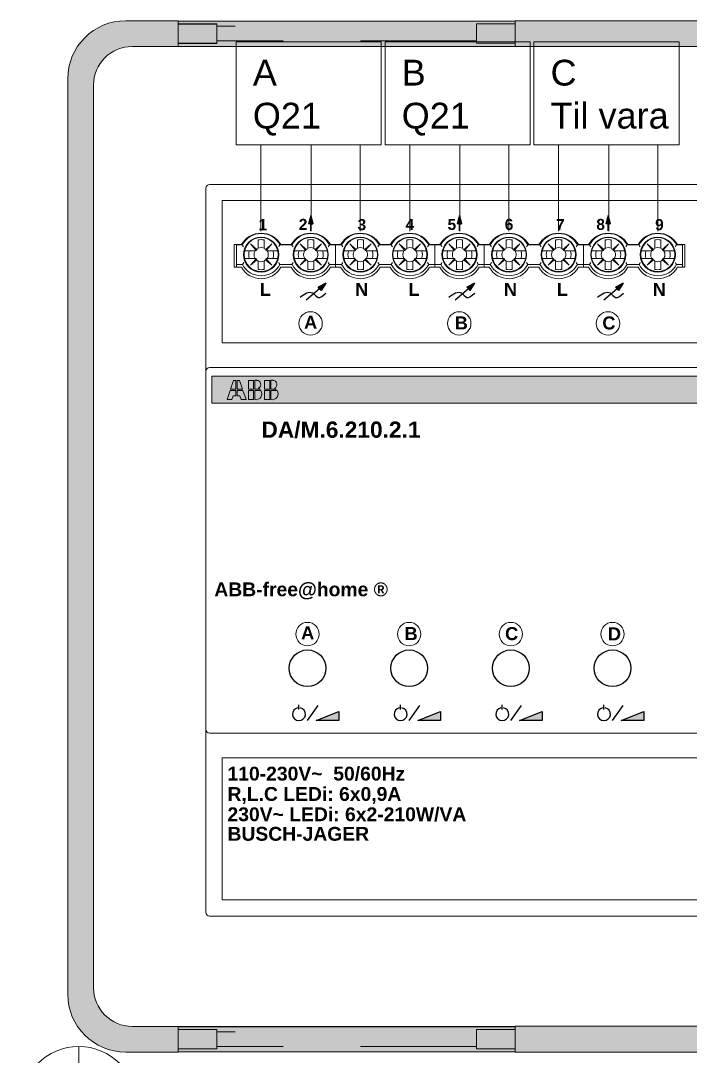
# Model space of a CAD drawing. Header units: millimetres. Extents: x -242231 to 419123, y -2399 to 525285.
# Drawn here: x -38825 to -37778, y 47461 to 49080 of the extents above; entities that cross this region are included whole.
import ezdxf

# ---------------------------------------------------------------- set-up
doc = ezdxf.new("R2010")
doc.units = ezdxf.units.MM
doc.layers.add('R-635 Töfluteikning', color=7, linetype='Continuous', lineweight=15)
doc.layers.add('R-lagnir', color=7, linetype='Continuous', lineweight=25)
doc.styles.get("Standard").update_dxf_attribs({"font": 'arial.ttf'})

# ---------------------------------------------------------------- blocks, each defined once
blk = doc.blocks.new('ABB f@h DA_M.6.210.2.1 Töfludimmer')
h = blk.add_hatch(color=256)
h.dxf.hatch_style = 1
h.paths.add_polyline_path([(12.89, 58.16), (12.61, 57.15), (12.89, 57.15), (13.16, 57.15)])
h = blk.add_hatch(color=256)
h.dxf.hatch_style = 1
h.paths.add_polyline_path([(31.17, 58.16), (30.9, 57.15), (31.17, 57.15), (31.45, 57.15)])
h = blk.add_hatch(color=256)
h.dxf.hatch_style = 1
h.paths.add_polyline_path([(49.46, 58.16), (49.19, 57.15), (49.46, 57.15), (49.73, 57.15)])
h = blk.add_hatch(color=256)
h.dxf.hatch_style = 1
h.paths.add_polyline_path([(14.75, 49.85), (13.81, 49.38), (13.99, 49.17), (14.16, 48.96)])
h = blk.add_hatch(color=256)
h.dxf.hatch_style = 1
h.paths.add_polyline_path([(33.03, 49.85), (32.09, 49.38), (32.28, 49.17), (32.45, 48.96)])
h = blk.add_hatch(color=256)
h.dxf.hatch_style = 1
h.paths.add_polyline_path([(51.32, 49.85), (50.38, 49.38), (50.56, 49.17), (50.74, 48.96)])
h = blk.add_hatch(color=1)
h.dxf.hatch_style = 1
h.paths.add_polyline_path([(143.25, 35.1), (143.25, 38.4), (0.75, 38.4), (0.75, 35.1)])
h = blk.add_hatch(color=256)
h.dxf.hatch_style = 1
h.paths.add_polyline_path([(3.02, 36.8), (3.69, 36.8), (3.69, 37.9), (3.4, 37.9)])
h.paths.add_polyline_path([(3.85, 36.8), (4.52, 36.8), (4.14, 37.9), (3.85, 37.9)])
h.paths.add_polyline_path([(3.85, 36.64), (3.85, 36.01), (4.18, 36.01), (4.35, 35.55), (4.94, 35.55), (4.56, 36.64)])
h.paths.add_polyline_path([(3.69, 36.64), (2.98, 36.64), (2.61, 35.55), (3.19, 35.55), (3.36, 36.01), (3.69, 36.01)])
h = blk.add_hatch(color=256)
h.dxf.hatch_style = 1
h.paths.add_polyline_path([(5.87, 36.8), (5.87, 37.9), (5.23, 37.9), (5.23, 36.8)])
h.paths.add_polyline_path([(6.03, 36.8), (6.67, 36.8, 0.073983), (6.47, 36.94, 0.788319), (6.24, 37.91), (6.02, 37.91)])
h.paths.add_polyline_path([(6.03, 35.54, 0.670092), (6.77, 36.64), (6.03, 36.64)])
h.paths.add_polyline_path([(5.87, 36.64), (5.23, 36.64), (5.23, 35.54), (5.87, 35.54)])
h = blk.add_hatch(color=256)
h.dxf.hatch_style = 1
h.paths.add_polyline_path([(7.21, 36.8), (7.85, 36.8), (7.85, 37.9), (7.21, 37.9)])
h.paths.add_polyline_path([(8.01, 36.8), (8.66, 36.8, 0.073983), (8.46, 36.94, 0.788319), (8.23, 37.91), (8.01, 37.91)])
h.paths.add_polyline_path([(8.01, 35.54, 0.670092), (8.76, 36.64), (8.01, 36.64)])
h.paths.add_polyline_path([(7.86, 36.64), (7.22, 36.64), (7.22, 35.54), (7.86, 35.54)])
at = {"linetype": 'Continuous'}
h = blk.add_hatch(color=7, dxfattribs=at)
h.dxf.hatch_style = 1
h.paths.add_polyline_path([(16.35, -3.93), (16.35, -2.81), (13.55, -3.93)])
h = blk.add_hatch(color=7, dxfattribs=at)
h.dxf.hatch_style = 1
h.paths.add_polyline_path([(28.85, -3.93), (28.85, -2.81), (26.05, -3.93)])
h = blk.add_hatch(color=7, dxfattribs=at)
h.dxf.hatch_style = 1
h.paths.add_polyline_path([(41.35, -3.93), (41.35, -2.81), (38.55, -3.93)])
h = blk.add_hatch(color=7, dxfattribs=at)
h.dxf.hatch_style = 1
h.paths.add_polyline_path([(53.85, -3.93), (53.85, -2.81), (51.05, -3.93)])
at = {"color": 7, "linetype": 'Continuous', "lineweight": 0}
for p, q in [((0, -27.5), (0, 61.5)), ((0.5, 62), (143.5, 62)), ((2, 60), (142, 60)), ((2, 42.5), (2, 60)), ((6.43, 55.18), (6.43, 54.18)), ((7.17, 54.18), (7.17, 55.18)), ((12.53, 55.18), (12.53, 54.18)), ((13.27, 54.18), (13.27, 55.18)), ((18.63, 55.18), (18.63, 54.18)), ((19.37, 54.18), (19.37, 55.18)), ((24.72, 55.18), (24.72, 54.18)), ((25.46, 54.18), (25.46, 55.18)), ((30.82, 55.18), (30.82, 54.18)), ((31.56, 54.18), (31.56, 55.18)), ((36.91, 55.18), (36.91, 54.18)), ((37.65, 54.18), (37.65, 55.18)), ((43.01, 55.18), (43.01, 54.18)), ((43.75, 54.18), (43.75, 55.18)), ((49.11, 55.18), (49.11, 54.18)), ((49.85, 54.18), (49.85, 55.18)), ((55.2, 55.18), (55.2, 54.18)), ((55.94, 54.18), (55.94, 55.18)), ((3.5, 54.6), (3.5, 51.8)), ((4.38, 54.6), (3.5, 54.6)), ((3.76, 51.8), (3.76, 54.6)), ((3.76, 54.56), (4.5, 54.56)), ((6.09, 53.83), (4.77, 53.83)), ((6.15, 53.91), (5.49, 54.67)), ((5.49, 54.67), (6.21, 54.05)), ((6.23, 53.98), (6.15, 53.91)), ((7.45, 53.91), (7.38, 53.98)), ((7.4, 54.05), (8.11, 54.67)), ((8.11, 54.67), (7.45, 53.91)), ((8.84, 53.83), (7.52, 53.83)), ((10.59, 54.56), (9.11, 54.56)), ((10.48, 54.6), (9.23, 54.6)), ((12.18, 53.83), (10.87, 53.83)), ((12.25, 53.91), (11.59, 54.67)), ((11.59, 54.67), (12.3, 54.05)), ((12.33, 53.98), (12.25, 53.91)), ((13.55, 53.91), (13.47, 53.98)), ((13.5, 54.05), (14.21, 54.67)), ((14.21, 54.67), (13.55, 53.91)), ((14.93, 53.83), (13.62, 53.83)), ((15.21, 54.56), (16.69, 54.56)), ((16.57, 54.6), (15.32, 54.6)), ((15.95, 51.8), (15.95, 54.6)), ((18.28, 53.83), (16.96, 53.83)), ((18.35, 53.91), (17.69, 54.67)), ((17.69, 54.67), (18.4, 54.05)), ((18.42, 53.98), (18.35, 53.91)), ((19.65, 53.91), (19.57, 53.98)), ((19.59, 54.05), (20.31, 54.67)), ((20.31, 54.67), (19.65, 53.91)), ((21.03, 53.83), (19.71, 53.83)), ((22.79, 54.56), (21.3, 54.56)), ((22.67, 54.6), (21.42, 54.6)), ((24.38, 53.83), (23.06, 53.83)), ((24.44, 53.91), (23.78, 54.67)), ((23.78, 54.67), (24.5, 54.05)), ((24.52, 53.98), (24.44, 53.91)), ((25.74, 53.91), (25.67, 53.98)), ((25.69, 54.05), (26.4, 54.67)), ((26.4, 54.67), (25.74, 53.91)), ((27.13, 53.83), (25.81, 53.83)), ((28.88, 54.56), (27.4, 54.56)), ((28.76, 54.6), (27.52, 54.6)), ((28.14, 51.8), (28.14, 54.6)), ((30.47, 53.83), (29.15, 53.83)), ((30.54, 53.91), (29.88, 54.67)), ((29.88, 54.67), (30.59, 54.05)), ((30.62, 53.98), (30.54, 53.91)), ((31.84, 53.91), (31.76, 53.98)), ((31.79, 54.05), (32.5, 54.67)), ((32.5, 54.67), (31.84, 53.91)), ((33.22, 53.83), (31.9, 53.83)), ((33.49, 54.56), (34.98, 54.56)), ((34.86, 54.6), (33.61, 54.6)), ((34.24, 51.8), (34.24, 54.6)), ((36.57, 53.83), (35.25, 53.83)), ((36.63, 53.91), (35.97, 54.67)), ((35.97, 54.67), (36.69, 54.05)), ((36.71, 53.98), (36.63, 53.91)), ((37.93, 53.91), (37.86, 53.98)), ((37.88, 54.05), (38.59, 54.67)), ((38.59, 54.67), (37.93, 53.91)), ((39.32, 53.83), (38, 53.83)), ((41.07, 54.56), (39.59, 54.56)), ((40.96, 54.6), (39.71, 54.6)), ((42.66, 53.83), (41.35, 53.83)), ((42.73, 53.91), (42.07, 54.67)), ((42.07, 54.67), (42.78, 54.05)), ((42.81, 53.98), (42.73, 53.91)), ((44.03, 53.91), (43.95, 53.98)), ((43.98, 54.05), (44.69, 54.67)), ((44.69, 54.67), (44.03, 53.91)), ((45.41, 53.83), (44.1, 53.83)), ((45.69, 54.56), (47.17, 54.56)), ((47.05, 54.6), (45.8, 54.6)), ((46.43, 51.8), (46.43, 54.6)), ((48.76, 53.83), (47.44, 53.83)), ((48.83, 53.91), (48.17, 54.67)), ((48.17, 54.67), (48.88, 54.05)), ((48.9, 53.98), (48.83, 53.91)), ((50.13, 53.91), (50.05, 53.98)), ((50.07, 54.05), (50.79, 54.67)), ((50.79, 54.67), (50.13, 53.91)), ((51.51, 53.83), (50.19, 53.83)), ((53.27, 54.56), (51.78, 54.56)), ((53.15, 54.6), (51.9, 54.6)), ((54.86, 53.83), (53.54, 53.83)), ((54.92, 53.91), (54.26, 54.67)), ((54.26, 54.67), (54.98, 54.05)), ((55, 53.98), (54.92, 53.91)), ((56.22, 53.91), (56.15, 53.98)), ((56.17, 54.05), (56.88, 54.67)), ((56.88, 54.67), (56.22, 53.91)), ((57.61, 53.83), (56.29, 53.83)), ((58.62, 54.56), (57.88, 54.56)), ((58.88, 54.6), (58, 54.6)), ((58.62, 51.8), (58.62, 54.6)), ((58.88, 51.8), (58.88, 54.6)), ((4.77, 52.89), (6.09, 52.89)), ((5.49, 52.05), (6.15, 52.81)), ((6.21, 52.67), (5.49, 52.05)), ((6.15, 52.81), (6.23, 52.74)), ((6.43, 52.54), (6.43, 51.54)), ((7.17, 52.54), (7.17, 51.54)), ((7.37, 52.73), (7.45, 52.81)), ((8.11, 52.05), (7.39, 52.68)), ((7.45, 52.81), (8.11, 52.05)), ((7.52, 52.89), (8.84, 52.89)), ((10.87, 52.89), (12.18, 52.89)), ((11.59, 52.05), (12.25, 52.81)), ((12.3, 52.67), (11.59, 52.05)), ((12.25, 52.81), (12.33, 52.74)), ((12.53, 52.54), (12.53, 51.54)), ((13.27, 52.54), (13.27, 51.54)), ((13.47, 52.73), (13.55, 52.81)), ((14.21, 52.05), (13.49, 52.68)), ((13.55, 52.81), (14.21, 52.05)), ((13.61, 52.89), (14.93, 52.89)), ((16.96, 52.89), (18.28, 52.89)), ((17.69, 52.05), (18.35, 52.81)), ((18.4, 52.67), (17.69, 52.05)), ((18.35, 52.81), (18.42, 52.74)), ((18.63, 52.54), (18.63, 51.54)), ((19.37, 52.54), (19.37, 51.54)), ((19.56, 52.73), (19.65, 52.81)), ((20.31, 52.05), (19.58, 52.68)), ((19.65, 52.81), (20.31, 52.05)), ((19.71, 52.89), (21.03, 52.89)), ((23.06, 52.89), (24.38, 52.89)), ((23.78, 52.05), (24.44, 52.81)), ((24.5, 52.67), (23.78, 52.05)), ((24.44, 52.81), (24.52, 52.74)), ((24.72, 52.54), (24.72, 51.54)), ((25.46, 52.54), (25.46, 51.54)), ((25.66, 52.73), (25.74, 52.81)), ((26.4, 52.05), (25.68, 52.68)), ((25.74, 52.81), (26.4, 52.05)), ((25.8, 52.89), (27.13, 52.89)), ((29.15, 52.89), (30.47, 52.89)), ((29.88, 52.05), (30.54, 52.81)), ((30.59, 52.67), (29.88, 52.05)), ((30.54, 52.81), (30.62, 52.74)), ((30.82, 52.54), (30.82, 51.54)), ((31.56, 52.54), (31.56, 51.54)), ((31.76, 52.73), (31.84, 52.81)), ((32.5, 52.05), (31.77, 52.68)), ((31.84, 52.81), (32.5, 52.05)), ((31.9, 52.89), (33.22, 52.89)), ((35.25, 52.89), (36.57, 52.89)), ((35.97, 52.05), (36.63, 52.81)), ((36.69, 52.67), (35.97, 52.05)), ((36.63, 52.81), (36.71, 52.74)), ((36.91, 52.54), (36.91, 51.54)), ((37.65, 52.54), (37.65, 51.54)), ((37.85, 52.73), (37.93, 52.81)), ((38.59, 52.05), (37.87, 52.68)), ((37.93, 52.81), (38.59, 52.05)), ((38, 52.89), (39.32, 52.89)), ((41.35, 52.89), (42.66, 52.89)), ((42.07, 52.05), (42.73, 52.81)), ((42.78, 52.67), (42.07, 52.05)), ((42.73, 52.81), (42.81, 52.74)), ((43.01, 52.54), (43.01, 51.54)), ((43.75, 52.54), (43.75, 51.54)), ((43.95, 52.73), (44.03, 52.81)), ((44.69, 52.05), (43.97, 52.68)), ((44.03, 52.81), (44.69, 52.05)), ((44.09, 52.89), (45.41, 52.89)), ((47.44, 52.89), (48.76, 52.89)), ((48.17, 52.05), (48.83, 52.81)), ((48.88, 52.67), (48.17, 52.05)), ((48.83, 52.81), (48.9, 52.74)), ((49.11, 52.54), (49.11, 51.54)), ((49.85, 52.54), (49.85, 51.54)), ((50.04, 52.73), (50.13, 52.81)), ((50.79, 52.05), (50.06, 52.68)), ((50.13, 52.81), (50.79, 52.05)), ((50.19, 52.89), (51.51, 52.89)), ((53.54, 52.89), (54.86, 52.89)), ((54.26, 52.05), (54.92, 52.81)), ((54.98, 52.67), (54.26, 52.05)), ((54.92, 52.81), (55, 52.74)), ((55.2, 52.54), (55.2, 51.54)), ((55.94, 52.54), (55.94, 51.54)), ((56.14, 52.73), (56.22, 52.81)), ((56.88, 52.05), (56.16, 52.68)), ((56.22, 52.81), (56.88, 52.05)), ((56.28, 52.89), (57.61, 52.89)), ((3.5, 51.8), (4.38, 51.8)), ((4.5, 52.16), (3.76, 52.16)), ((10.59, 52.16), (9.11, 52.16)), ((9.23, 51.8), (10.48, 51.8)), ((16.69, 52.16), (15.21, 52.16)), ((15.32, 51.8), (16.57, 51.8)), ((22.79, 52.16), (21.3, 52.16)), ((21.42, 51.8), (22.67, 51.8)), ((28.88, 52.16), (27.4, 52.16)), ((27.52, 51.8), (28.76, 51.8)), ((34.98, 52.16), (33.49, 52.16)), ((33.61, 51.8), (34.86, 51.8)), ((41.07, 52.16), (39.59, 52.16)), ((39.71, 51.8), (40.96, 51.8)), ((47.17, 52.16), (45.69, 52.16)), ((45.8, 51.8), (47.05, 51.8)), ((53.27, 52.16), (51.78, 52.16)), ((51.9, 51.8), (53.15, 51.8)), ((58.62, 52.16), (57.88, 52.16)), ((58, 51.8), (58.88, 51.8)), ((2, 42.5), (142, 42.5)), ((0.5, 39.5), (143.5, 39.5)), ((143.25, 38.4), (0.75, 38.4)), ((0.75, 38.4), (0.75, 35.1)), ((0.75, 35.1), (143.25, 35.1)), ((121, -5.5), (0.5, -5.5)), ((123, -8.5), (2, -8.5)), ((2, -26), (2, -8.5)), ((123, -26), (2, -26)), ((143.5, -28), (0.5, -28))]:
    blk.add_line(p, q, dxfattribs=at)
at = {"color": 7, "linetype": 'Continuous'}
for p, q in [((12.89, 58.16), (12.61, 57.15)), ((12.89, 58.16), (13.16, 57.15)), ((31.17, 58.16), (30.9, 57.15)), ((31.17, 58.16), (31.45, 57.15)), ((49.46, 58.16), (49.19, 57.15)), ((49.46, 58.16), (49.73, 57.15)), ((12.89, 57.15), (12.61, 57.15)), ((12.89, 57.15), (13.16, 57.15)), ((31.17, 57.15), (30.9, 57.15)), ((31.17, 57.15), (31.45, 57.15)), ((49.46, 57.15), (49.19, 57.15)), ((49.46, 57.15), (49.73, 57.15)), ((14.75, 49.85), (13.81, 49.38)), ((14.75, 49.85), (14.16, 48.96)), ((33.03, 49.85), (32.09, 49.38)), ((33.03, 49.85), (32.45, 48.96)), ((51.32, 49.85), (50.38, 49.38)), ((51.32, 49.85), (50.74, 48.96)), ((13.99, 49.17), (12.35, 47.75)), ((13.99, 49.17), (13.81, 49.38)), ((13.99, 49.17), (14.16, 48.96)), ((32.28, 49.17), (30.64, 47.75)), ((32.28, 49.17), (32.09, 49.38)), ((32.28, 49.17), (32.45, 48.96)), ((50.56, 49.17), (48.93, 47.75)), ((50.56, 49.17), (50.38, 49.38)), ((50.56, 49.17), (50.74, 48.96))]:
    blk.add_line(p, q, dxfattribs=at)
for p, q in [((12.89, 56.3), (12.89, 57.15)), ((31.17, 56.3), (31.17, 57.15)), ((49.46, 56.3), (49.46, 57.15)), ((11.45, -2.58), (11.45, -2.02)), ((12.5, -3.93), (13.83, -2.07)), ((23.95, -2.58), (23.95, -2.02)), ((25, -3.93), (26.33, -2.07)), ((36.45, -2.58), (36.45, -2.02)), ((37.5, -3.93), (38.83, -2.07)), ((48.95, -2.58), (48.95, -2.02)), ((50, -3.93), (51.33, -2.07))]:
    blk.add_line(p, q)
at = {"lineweight": 0}
for points in [[(3.69, 37.9), (3.69, 36.8), (3.02, 36.8), (3.4, 37.9), (3.69, 37.9)], [(3.85, 37.9), (4.14, 37.9), (4.52, 36.8), (3.85, 36.8), (3.85, 37.9)], [(6.25, 37.91), (6.02, 37.91), (6.03, 36.8), (6.67, 36.8)], [(8.23, 37.91), (8.01, 37.91), (8.01, 36.8), (8.66, 36.8)], [(2.98, 36.64), (3.69, 36.64), (3.69, 36.01), (3.36, 36.01), (3.19, 35.55), (2.61, 35.55), (2.98, 36.64)], [(3.85, 36.64), (4.56, 36.64), (4.94, 35.55), (4.35, 35.55), (4.18, 36.01), (3.85, 36.01), (3.85, 36.64)], [(6.78, 36.64), (6.03, 36.64), (6.03, 35.54)], [(8.76, 36.64), (8.01, 36.64), (8.01, 35.54)]]:
    blk.add_lwpolyline(points, dxfattribs=at)
for points in [[(5.23, 37.9), (5.87, 37.9), (5.87, 36.8), (5.23, 36.8)], [(7.21, 37.9), (7.85, 37.9), (7.85, 36.8), (7.21, 36.8)], [(5.23, 36.64), (5.87, 36.64), (5.87, 35.54), (5.23, 35.54)], [(7.22, 36.64), (7.86, 36.64), (7.86, 35.54), (7.22, 35.54)]]:
    blk.add_lwpolyline(points, close=True, dxfattribs=at)
at = {"color": 7, "linetype": 'Continuous'}
for points in [[(16.35, -2.81), (16.35, -3.93), (13.55, -3.93), (16.35, -2.81)], [(28.85, -2.81), (28.85, -3.93), (26.05, -3.93), (28.85, -2.81)], [(41.35, -2.81), (41.35, -3.93), (38.55, -3.93), (41.35, -2.81)], [(53.85, -2.81), (53.85, -3.93), (51.05, -3.93), (53.85, -2.81)]]:
    blk.add_lwpolyline(points, dxfattribs=at)
at = {"lineweight": 0}
for centre, radius in [((6.8, 53.36), 2.16), ((6.8, 53.36), 2.09), ((12.9, 53.36), 2.16), ((12.9, 53.36), 2.09), ((19, 53.36), 2.16), ((19, 53.36), 2.09), ((25.09, 53.36), 2.16), ((25.09, 53.36), 2.09), ((31.19, 53.36), 2.16), ((31.19, 53.36), 2.09), ((37.28, 53.36), 2.16), ((37.28, 53.36), 2.09), ((43.38, 53.36), 2.16), ((43.38, 53.36), 2.09), ((49.48, 53.36), 2.16), ((49.48, 53.36), 2.09), ((55.57, 53.36), 2.16), ((55.57, 53.36), 2.09), ((12.88, 44.9), 1.44), ((31.16, 44.9), 1.44), ((49.45, 44.9), 1.44), ((12.5, 6.7), 1.44), ((25, 6.7), 1.44), ((37.5, 6.7), 1.44), ((50, 6.7), 1.44)]:
    blk.add_circle(centre, radius, dxfattribs=at)
for centre in [(12.5, 2.5), (25, 2.5), (37.5, 2.5), (50, 2.5)]:
    blk.add_circle(centre, 2.25)
at = {"color": 7, "linetype": 'Continuous', "lineweight": 0}
for centre, radius, start, end in [((0.5, 61.5), 0.5, 90, 180), ((0.5, 61.5), 0.5, 173.3255, 180), ((6.8, 53.2), 2.8, 30, 150), ((6.8, 53.36), 2.6, 27.4864, 152.5136), ((6.8, 53.36), 1.85, 78.463, 101.537), ((12.9, 53.2), 2.8, 30, 150), ((12.9, 53.36), 2.6, 27.4864, 152.5136), ((12.9, 53.36), 1.85, 78.463, 101.537), ((19, 53.2), 2.8, 30, 150), ((19, 53.36), 2.6, 27.4864, 152.5136), ((19, 53.36), 1.85, 78.463, 101.537), ((25.09, 53.2), 2.8, 30, 150), ((25.09, 53.36), 2.6, 27.4864, 152.5136), ((25.09, 53.36), 1.85, 78.463, 101.537), ((31.19, 53.2), 2.8, 30, 150), ((31.19, 53.36), 2.6, 27.4864, 152.5136), ((31.19, 53.36), 1.85, 78.463, 101.537), ((37.28, 53.2), 2.8, 30, 150), ((37.28, 53.36), 2.6, 27.4864, 152.5136), ((37.28, 53.36), 1.85, 78.463, 101.537), ((43.38, 53.2), 2.8, 30, 150), ((43.38, 53.36), 2.6, 27.4864, 152.5136), ((43.38, 53.36), 1.85, 78.463, 101.537), ((49.48, 53.2), 2.8, 30, 150), ((49.48, 53.36), 2.6, 27.4864, 152.5136), ((49.48, 53.36), 1.85, 78.463, 101.537), ((55.57, 53.2), 2.8, 30, 150), ((55.57, 53.36), 2.6, 27.4864, 152.5136), ((55.57, 53.36), 1.85, 78.463, 101.537), ((12.62, 59.49), 9.51, 211.2527, 212.9606), ((6.8, 53.36), 1.53, 162.1391, 197.8609), ((6.8, 53.36), 0.878, 147.8061, 212.1939), ((6.09, 53.97), 0.144, 270, 45.573), ((6.29, 54.18), 0.144, 225.573, 0), ((6.8, 53.36), 0.878, 65.0308, 114.9692), ((7.32, 54.18), 0.144, 180, 314.5613), ((7.52, 53.97), 0.144, 134.5613, 270), ((6.8, 53.36), 0.878, 0, 32.1939), ((6.8, 53.36), 1.53, 342.1391, 17.8609), ((0.98, 59.49), 9.51, 327.04, 328.7467), ((18.72, 59.49), 9.51, 211.2527, 212.9606), ((12.9, 53.36), 1.53, 162.1391, 197.8609), ((12.9, 53.36), 0.878, 147.8061, 212.1939), ((12.18, 53.97), 0.144, 270, 45.573), ((12.39, 54.18), 0.144, 225.573, 0), ((12.9, 53.36), 0.878, 65.0308, 114.9692), ((13.41, 54.18), 0.144, 180, 314.5613), ((13.62, 53.97), 0.144, 134.5613, 270), ((12.9, 53.36), 0.878, 0, 32.1939), ((12.9, 53.36), 1.53, 342.1391, 17.8609), ((7.08, 59.49), 9.51, 327.04, 328.7467), ((24.82, 59.49), 9.51, 211.2527, 212.9606), ((19, 53.36), 1.53, 162.1391, 197.8609), ((19, 53.36), 0.878, 147.8061, 212.1939), ((18.28, 53.97), 0.144, 270, 45.573), ((18.48, 54.18), 0.144, 225.573, 0), ((19, 53.36), 0.878, 65.0308, 114.9692), ((19.51, 54.18), 0.144, 180, 314.5613), ((19.71, 53.97), 0.144, 134.5613, 270), ((19, 53.36), 0.878, 0, 32.1939), ((19, 53.36), 1.53, 342.1391, 17.8609), ((13.17, 59.49), 9.51, 327.04, 328.7467), ((30.91, 59.49), 9.51, 211.2527, 212.9606), ((25.09, 53.36), 1.53, 162.1391, 197.8609), ((25.09, 53.36), 0.878, 147.8061, 212.1939), ((24.38, 53.97), 0.144, 270, 45.573), ((24.58, 54.18), 0.144, 225.573, 0), ((25.09, 53.36), 0.878, 65.0308, 114.9692), ((25.61, 54.18), 0.144, 180, 314.5613), ((25.81, 53.97), 0.144, 134.5613, 270), ((25.09, 53.36), 0.878, 0, 32.1939), ((25.09, 53.36), 1.53, 342.1391, 17.8609), ((19.27, 59.49), 9.51, 327.04, 328.7467), ((37.01, 59.49), 9.51, 211.2527, 212.9606), ((31.19, 53.36), 1.53, 162.1391, 197.8609), ((31.19, 53.36), 0.878, 147.8061, 212.1939), ((30.47, 53.97), 0.144, 270, 45.573), ((30.67, 54.18), 0.144, 225.573, 0), ((31.19, 53.36), 0.878, 65.0308, 114.9692), ((31.7, 54.18), 0.144, 180, 314.5613), ((31.9, 53.97), 0.144, 134.5613, 270), ((31.19, 53.36), 0.878, 0, 32.1939), ((31.19, 53.36), 1.53, 342.1391, 17.8609), ((25.36, 59.49), 9.51, 327.04, 328.7467), ((43.1, 59.49), 9.51, 211.2527, 212.9606), ((37.28, 53.36), 1.53, 162.1391, 197.8609), ((37.28, 53.36), 0.878, 147.8061, 212.1939), ((36.57, 53.97), 0.144, 270, 45.573), ((36.77, 54.18), 0.144, 225.573, 0), ((37.28, 53.36), 0.878, 65.0308, 114.9692), ((37.8, 54.18), 0.144, 180, 314.5613), ((38, 53.97), 0.144, 134.5613, 270), ((37.28, 53.36), 0.878, 0, 32.1939), ((37.28, 53.36), 1.53, 342.1391, 17.8609), ((31.46, 59.49), 9.51, 327.04, 328.7467), ((49.2, 59.49), 9.51, 211.2527, 212.9606), ((43.38, 53.36), 1.53, 162.1391, 197.8609), ((43.38, 53.36), 0.878, 147.8061, 212.1939), ((42.66, 53.97), 0.144, 270, 45.573), ((42.87, 54.18), 0.144, 225.573, 0), ((43.38, 53.36), 0.878, 65.0308, 114.9692), ((43.89, 54.18), 0.144, 180, 314.5613), ((44.1, 53.97), 0.144, 134.5613, 270), ((43.38, 53.36), 0.878, 0, 32.1939), ((43.38, 53.36), 1.53, 342.1391, 17.8609), ((37.56, 59.49), 9.51, 327.04, 328.7467), ((55.3, 59.49), 9.51, 211.2527, 212.9606), ((49.48, 53.36), 1.53, 162.1391, 197.8609), ((49.48, 53.36), 0.878, 147.8061, 212.1939), ((48.76, 53.97), 0.144, 270, 45.573), ((48.96, 54.18), 0.144, 225.573, 0), ((49.48, 53.36), 0.878, 65.0308, 114.9692), ((49.99, 54.18), 0.144, 180, 314.5613), ((50.19, 53.97), 0.144, 134.5613, 270), ((49.48, 53.36), 0.878, 0, 32.1939), ((49.48, 53.36), 1.53, 342.1391, 17.8609), ((43.65, 59.49), 9.51, 327.04, 328.7467), ((61.39, 59.49), 9.51, 211.2527, 212.9606), ((55.57, 53.36), 1.53, 162.1391, 197.8609), ((55.57, 53.36), 0.878, 147.8061, 212.1939), ((54.86, 53.97), 0.144, 270, 45.573), ((55.06, 54.18), 0.144, 225.573, 0), ((55.57, 53.36), 0.878, 65.0308, 114.9692), ((56.09, 54.18), 0.144, 180, 314.5613), ((56.29, 53.97), 0.144, 134.5613, 270), ((55.57, 53.36), 0.878, 0, 32.1939), ((55.57, 53.36), 1.53, 342.1391, 17.8609), ((49.75, 59.49), 9.51, 327.04, 328.7467), ((12.63, 47.23), 9.51, 147.04, 148.7467), ((6.09, 52.75), 0.144, 314.427, 90), ((6.29, 52.54), 0.144, 0, 134.427), ((6.8, 53.36), 0.878, 245.0308, 294.9692), ((7.32, 52.54), 0.144, 46.9179, 180), ((7.52, 52.75), 0.144, 90, 226.9179), ((6.8, 53.36), 0.878, 327.8061, 0), ((1.19, 47.36), 9.26, 31.2303, 32.983), ((18.72, 47.23), 9.51, 147.04, 148.7467), ((12.18, 52.75), 0.144, 314.427, 90), ((12.39, 52.54), 0.144, 0, 134.427), ((12.9, 53.36), 0.878, 245.0308, 294.9692), ((13.41, 52.54), 0.144, 46.9179, 180), ((13.61, 52.75), 0.144, 90, 226.9179), ((12.9, 53.36), 0.878, 327.8061, 0), ((7.08, 47.23), 9.51, 31.2527, 32.9606), ((24.82, 47.23), 9.51, 147.04, 148.7467), ((18.28, 52.75), 0.144, 314.427, 90), ((18.48, 52.54), 0.144, 0, 134.427), ((19, 53.36), 0.878, 245.0308, 294.9692), ((19.51, 52.54), 0.144, 46.9179, 180), ((19.71, 52.75), 0.144, 90, 226.9179), ((19, 53.36), 0.878, 327.8061, 0), ((13.38, 47.36), 9.26, 31.2303, 32.983), ((30.92, 47.23), 9.51, 147.04, 148.7467), ((24.38, 52.75), 0.144, 314.427, 90), ((24.58, 52.54), 0.144, 0, 134.427), ((25.09, 53.36), 0.878, 245.0308, 294.9692), ((25.61, 52.54), 0.144, 46.9179, 180), ((25.8, 52.75), 0.144, 90, 226.9179), ((25.09, 53.36), 0.878, 327.8061, 0), ((19.27, 47.23), 9.51, 31.2527, 32.9606), ((37.01, 47.23), 9.51, 147.04, 148.7467), ((30.47, 52.75), 0.144, 314.427, 90), ((30.67, 52.54), 0.144, 0, 134.427), ((31.19, 53.36), 0.878, 245.0308, 294.9692), ((31.7, 52.54), 0.144, 46.9179, 180), ((31.9, 52.75), 0.144, 90, 226.9179), ((31.19, 53.36), 0.878, 327.8061, 0), ((25.37, 47.23), 9.51, 31.2527, 32.9606), ((43.11, 47.23), 9.51, 147.04, 148.7467), ((36.57, 52.75), 0.144, 314.427, 90), ((36.77, 52.54), 0.144, 0, 134.427), ((37.28, 53.36), 0.878, 245.0308, 294.9692), ((37.8, 52.54), 0.144, 46.9179, 180), ((38, 52.75), 0.144, 90, 226.9179), ((37.28, 53.36), 0.878, 327.8061, 0), ((31.67, 47.36), 9.26, 31.2303, 32.983), ((49.2, 47.23), 9.51, 147.04, 148.7467), ((42.66, 52.75), 0.144, 314.427, 90), ((42.87, 52.54), 0.144, 0, 134.427), ((43.38, 53.36), 0.878, 245.0308, 294.9692), ((43.89, 52.54), 0.144, 46.9179, 180), ((44.09, 52.75), 0.144, 90, 226.9179), ((43.38, 53.36), 0.878, 327.8061, 0), ((37.56, 47.23), 9.51, 31.2527, 32.9606), ((55.3, 47.23), 9.51, 147.04, 148.7467), ((48.76, 52.75), 0.144, 314.427, 90), ((48.96, 52.54), 0.144, 0, 134.427), ((49.48, 53.36), 0.878, 245.0308, 294.9692), ((49.99, 52.54), 0.144, 46.9179, 180), ((50.19, 52.75), 0.144, 90, 226.9179), ((49.48, 53.36), 0.878, 327.8061, 0), ((43.86, 47.36), 9.26, 31.2303, 32.983), ((61.4, 47.23), 9.51, 147.04, 148.7467), ((54.86, 52.75), 0.144, 314.427, 90), ((55.06, 52.54), 0.144, 0, 134.427), ((55.57, 53.36), 0.878, 245.0308, 294.9692), ((56.09, 52.54), 0.144, 46.9179, 180), ((56.28, 52.75), 0.144, 90, 226.9179), ((55.57, 53.36), 0.878, 327.8061, 0), ((49.75, 47.23), 9.51, 31.2527, 32.9606), ((6.8, 53.2), 2.8, 210, 330), ((6.8, 53.36), 2.6, 207.4864, 332.5136), ((6.8, 53.36), 1.85, 258.463, 281.537), ((12.9, 53.2), 2.8, 210, 330), ((12.9, 53.36), 2.6, 207.4864, 332.5136), ((12.9, 53.36), 1.85, 258.463, 281.537), ((19, 53.2), 2.8, 210, 330), ((19, 53.36), 2.6, 207.4864, 332.5136), ((19, 53.36), 1.85, 258.463, 281.537), ((25.09, 53.2), 2.8, 210, 330), ((25.09, 53.36), 2.6, 207.4864, 332.5136), ((25.09, 53.36), 1.85, 258.463, 281.537), ((31.19, 53.2), 2.8, 210, 330), ((31.19, 53.36), 2.6, 207.4864, 332.5136), ((31.19, 53.36), 1.85, 258.463, 281.537), ((37.28, 53.2), 2.8, 210, 330), ((37.28, 53.36), 2.6, 207.4864, 332.5136), ((37.28, 53.36), 1.85, 258.463, 281.537), ((43.38, 53.2), 2.8, 210, 330), ((43.38, 53.36), 2.6, 207.4864, 332.5136), ((43.38, 53.36), 1.85, 258.463, 281.537), ((49.48, 53.2), 2.8, 210, 330), ((49.48, 53.36), 2.6, 207.4864, 332.5136), ((49.48, 53.36), 1.85, 258.463, 281.537), ((55.57, 53.2), 2.8, 210, 330), ((55.57, 53.36), 2.6, 207.4864, 332.5136), ((55.57, 53.36), 1.85, 258.463, 281.537), ((0.5, 39), 0.5, 90, 180), ((0.5, -5), 0.5, 180, 270), ((0.5, -27.5), 0.5, 180, 186.6745), ((0.5, -27.5), 0.5, 180, 270), ((0.5, -27.5), 0.5, 263.3255, 270)]:
    blk.add_arc(centre, radius, start, end, dxfattribs=at)
at = {"lineweight": 0}
for centre, radius, start, end in [((6.24, 37.39), 0.514, 296.7689, 89.6266), ((6.12, 36.2), 0.815, 47.0971, 64.0698), ((8.23, 37.39), 0.514, 296.7689, 89.6266), ((8.1, 36.2), 0.815, 47.0971, 64.0698), ((6.17, 36.24), 0.722, 258.0548, 33.7809), ((8.16, 36.24), 0.722, 258.0548, 33.7809)]:
    blk.add_arc(centre, radius, start, end, dxfattribs=at)
for centre in [(11.45, -3.14), (23.95, -3.14), (36.45, -3.14), (48.95, -3.14)]:
    blk.add_arc(centre, 0.796, 101.7755, 78.2245)
at = {"color": 7, "linetype": 'Continuous'}
for points in [[(11.58, 48.15), (13.14, 48.65), (13.8, 48.1), (14.77, 48.64)], [(29.87, 48.15), (31.43, 48.65), (32.08, 48.1), (33.06, 48.64)], [(48.16, 48.15), (49.71, 48.65), (50.37, 48.1), (51.35, 48.64)]]:
    blk.add_spline(points, degree=3, dxfattribs=at)
at = {"width": 3.7116, "attachment_point": 1}
for s, insert, char_height in [('{\\fArial|b1|i0|c0|p34;1}', (6.47, 57.73), 1.36), ('{\\fArial|b1|i0|c0|p34;2}', (11.43, 57.76), 1.36), ('{\\fArial|b1|i0|c0|p34;3}', (18.66, 57.73), 1.36), ('{\\fArial|b1|i0|c0|p34;4}', (24.56, 57.76), 1.36), ('{\\fArial|b1|i0|c0|p34;5}', (29.72, 57.76), 1.36), ('{\\fArial|b1|i0|c0|p34;6}', (36.75, 57.76), 1.36), ('{\\fArial|b1|i0|c0|p34;7}', (43.05, 57.73), 1.36), ('{\\fArial|b1|i0|c0|p34;8}', (48.01, 57.76), 1.36), ('{\\fArial|b1|i0|c0|p34;9}', (55.24, 57.73), 1.36), ('{\\fArial|b1|i0|c0|p34;L}', (6.65, 49.89), 1.6), ('{\\fArial|b1|i0|c0|p34;N}', (18.36, 49.89), 1.6), ('{\\fArial|b1|i0|c0|p34;L}', (24.93, 49.89), 1.6), ('{\\fArial|b1|i0|c0|p34;N}', (36.65, 49.89), 1.6), ('{\\fArial|b1|i0|c0|p34;L}', (43.15, 49.89), 1.6), ('{\\fArial|b1|i0|c0|p34;N}', (54.94, 49.89), 1.6), ('{\\fArial|b1|i0|c0|p34;A}', (12.08, 45.84), 1.6), ('{\\fArial|b1|i0|c0|p34;B}', (30.6, 45.76), 1.6), ('{\\fArial|b1|i0|c0|p34;C}', (48.75, 45.76), 1.6), ('{\\fArial|b1|i0|c0|p34;A}', (11.71, 7.65), 1.6), ('{\\fArial|b1|i0|c0|p34;B}', (24.43, 7.56), 1.6), ('{\\fArial|b1|i0|c0|p34;C}', (36.79, 7.56), 1.6), ('{\\fArial|b1|i0|c0|p34;D}', (49.43, 7.53), 1.6)]:
    blk.add_mtext(s, dxfattribs=dict(at, insert=insert, char_height=char_height))
at = {"attachment_point": 1}
for s, width, heights, insert, char_height in [('{\\fArial|b1|i0|c0|p34;DA/M.6.210.2.1}', 48.884, [11.49], (6.83, 32.84), 2), ('{\\fArial|b1|i0|c0|p34;ABB-free@home ®}', 48.884, [11.49], (1.04, 13.05), 1.7), ('{\\fArial|b1|i0|c0|p34;110-230V~  50/60Hz}', 23.5856, [3.42], (2.66, -9.61), 1.7), ('{\\fArial|b1|i0|c0|p34;R,L.C LEDi: 6x0,9A}', 23.5856, [3.42], (2.66, -12.11), 1.7), ('{\\fArial|b1|i0|c0|p34;230V~ LEDi: 6x2-210W/VA}', 37.5334, [3.13], (2.66, -14.61), 1.7), ('{\\fArial|b1|i0|c0|p34;BUSCH-JAGER}', 37.5334, [3.13], (2.66, -17.01), 1.7)]:
    blk.add_mtext_dynamic_manual_height_columns(s, width=width, gutter_width=0, heights=heights, dxfattribs=dict(at, insert=insert, char_height=char_height))

msp = doc.modelspace()

# ---------------------------------------------------------------- hatches: boundary and pattern name
at = {"layer": 'R-635 Töfluteikning'}
h = msp.add_hatch(color=3, dxfattribs=at)
h.dxf.hatch_style = 1
h.paths.add_polyline_path([(-38650.207, 49039.852), (-38578.351, 49039.852), (-38578.351, 49060.008), (-38578.351, 49080.164), (-38660.285, 49080.164, 0.41421356), (-38750.987, 48989.462), (-38750.987, 47558.387, 0.41421356), (-38660.285, 47467.685), (-38578.351, 47467.685), (-38578.351, 47487.841), (-38578.351, 47507.997), (-38650.207, 47507.997, -0.41421356), (-38710.675, 47568.465), (-38710.675, 48979.384, -0.41421356)])
h = msp.add_hatch(color=3, dxfattribs=at)
h.dxf.hatch_style = 1
h.paths.add_polyline_path([(-38051.788, 49080.164), (-38051.788, 49060.008), (-38051.788, 49039.852), (-34607.469, 49039.852), (-34607.469, 49060.008), (-34607.469, 49080.164)])
h = msp.add_hatch(color=3, dxfattribs=at)
h.dxf.hatch_style = 1
h.paths.add_polyline_path([(-38051.788, 47508.089), (-38051.788, 47487.933), (-38051.788, 47467.777), (-34607.469, 47467.777), (-34607.469, 47487.933), (-34607.469, 47508.089)])
at = {"layer": 'R-lagnir', "true_color": 0x58ba48}
h = msp.add_hatch(color=85, dxfattribs=at)
h.set_gradient(color1=(0, 255, 0), color2=(0, 255, 0), tint=1)
h.paths.add_polyline_path([(-38578.351, 49079.874), (-38578.351, 49074.835), (-38517.883, 49074.835), (-38517.883, 49044.601), (-38578.351, 49044.601), (-38578.351, 49039.562), (-38051.788, 49039.914), (-38051.788, 49044.818), (-38112.256, 49044.818), (-38112.256, 49075.052), (-38051.788, 49075.052), (-38051.788, 49079.561)])
h.paths.add_polyline_path([(-38578.351, 49074.835), (-38578.351, 49059.718), (-38578.351, 49044.601), (-38517.883, 49044.601), (-38517.883, 49074.835)], flags=17)
h.paths.add_polyline_path([(-38051.788, 49044.818), (-38051.788, 49059.935), (-38051.788, 49075.052), (-38112.256, 49075.052), (-38112.256, 49044.818)], flags=17)
h = msp.add_hatch(color=85, dxfattribs=at)
h.set_gradient(color1=(0, 255, 0), color2=(0, 255, 0), tint=1)
h.paths.add_polyline_path([(-38578.351, 47508.023), (-38578.351, 47502.984), (-38517.883, 47502.984), (-38517.883, 47472.75), (-38578.351, 47472.75), (-38578.351, 47467.711), (-38051.788, 47468.062), (-38051.788, 47472.966), (-38112.256, 47472.966), (-38112.256, 47503.2), (-38051.788, 47503.2), (-38051.788, 47507.709)])
h.paths.add_polyline_path([(-38578.351, 47502.984), (-38578.351, 47487.867), (-38578.351, 47472.75), (-38517.883, 47472.75), (-38517.883, 47502.984)], flags=17)
h.paths.add_polyline_path([(-38051.788, 47472.966), (-38051.788, 47488.083), (-38051.788, 47503.2), (-38112.256, 47503.2), (-38112.256, 47472.966)], flags=17)

# ---------------------------------------------------------------- linework, layer by layer
at = {"layer": 'R-635 Töfluteikning', "color": 3}
for p, q in [((-38578.351, 49080.164), (-38660.285, 49080.164)), ((-38578.351, 49060.008), (-38578.351, 49080.164)), ((-38578.351, 49059.718), (-38578.351, 49079.874)), ((-38517.883, 49071.424), (-38489.163, 49071.424)), ((-38051.788, 49060.008), (-38051.788, 49080.164)), ((-34607.469, 49080.164), (-38051.788, 49080.164)), ((-38051.788, 49059.935), (-38051.788, 49080.091)), ((-38578.351, 49060.008), (-38578.351, 49039.852)), ((-38578.351, 49059.718), (-38578.351, 49039.562)), ((-38051.788, 49060.008), (-38051.788, 49039.852)), ((-38051.788, 49059.935), (-38051.788, 49039.779)), ((-38578.351, 49039.852), (-38650.207, 49039.852)), ((-38051.788, 49039.852), (-34607.469, 49039.852)), ((-38750.987, 48989.462), (-38750.987, 47558.387)), ((-38710.675, 48979.384), (-38710.675, 47568.466)), ((-38578.351, 47507.997), (-38650.207, 47507.997)), ((-38578.351, 47487.867), (-38578.351, 47508.023)), ((-38578.351, 47487.841), (-38578.351, 47507.997)), ((-38051.788, 47488.083), (-38051.788, 47508.239)), ((-34607.469, 47508.089), (-38051.788, 47508.089)), ((-38051.788, 47487.841), (-38051.788, 47507.997)), ((-38578.351, 47487.867), (-38578.351, 47467.711)), ((-38578.351, 47487.841), (-38578.351, 47467.685)), ((-38517.883, 47499.258), (-38489.163, 47499.258)), ((-38051.788, 47488.083), (-38051.788, 47467.927)), ((-38051.788, 47487.841), (-38051.788, 47467.685)), ((-38578.351, 47467.685), (-38660.285, 47467.685)), ((-38051.788, 47467.777), (-34607.469, 47467.777))]:
    msp.add_line(p, q, dxfattribs=at)
at = {"layer": 'R-635 Töfluteikning'}
for p, q in [((-38517.883, 49075.125), (-38578.351, 49075.125)), ((-38517.883, 49074.835), (-38578.351, 49074.835)), ((-38517.883, 49075.125), (-38517.883, 49044.891)), ((-38517.883, 49074.835), (-38517.883, 49044.601)), ((-38112.256, 49075.125), (-38112.256, 49044.891)), ((-38112.256, 49075.125), (-38051.788, 49075.125)), ((-38112.256, 49075.052), (-38112.256, 49044.818)), ((-38112.256, 49075.052), (-38051.788, 49075.052)), ((-38517.883, 49044.891), (-38578.351, 49044.891)), ((-38517.883, 49044.601), (-38578.351, 49044.601)), ((-38487.623, 48885.989), (-38487.623, 49047.237)), ((-38487.623, 49047.237), (-38260.868, 49047.237)), ((-38260.868, 49047.237), (-38260.868, 48885.989)), ((-38254.963, 48885.989), (-38254.963, 49047.237)), ((-38254.963, 49047.237), (-38028.208, 49047.237)), ((-38112.256, 49044.891), (-38051.788, 49044.891)), ((-38112.256, 49044.818), (-38051.788, 49044.818)), ((-38028.208, 49047.237), (-38028.208, 48885.989)), ((-38022.317, 48885.989), (-38022.317, 49047.237)), ((-38022.317, 49047.237), (-37795.563, 49047.237)), ((-37795.563, 49047.237), (-37795.563, 48885.989)), ((-38260.868, 48885.989), (-38487.623, 48885.989)), ((-38449.048, 48750.953), (-38449.048, 48885.989)), ((-38370.623, 48750.953), (-38370.623, 48885.989)), ((-38294.046, 48750.953), (-38294.046, 48885.989)), ((-38028.208, 48885.989), (-38254.963, 48885.989)), ((-38216.388, 48750.953), (-38216.388, 48885.989)), ((-38137.964, 48750.953), (-38137.964, 48885.989)), ((-38061.387, 48750.953), (-38061.387, 48885.989)), ((-37795.563, 48885.989), (-38022.317, 48885.989)), ((-37983.743, 48750.953), (-37983.743, 48885.989)), ((-37905.318, 48750.953), (-37905.318, 48885.989)), ((-37828.741, 48750.953), (-37828.741, 48885.989)), ((-38517.883, 47502.984), (-38578.351, 47502.984)), ((-38517.883, 47502.958), (-38578.351, 47502.958)), ((-38517.883, 47502.984), (-38517.883, 47472.75)), ((-38517.883, 47502.958), (-38517.883, 47472.724)), ((-38112.256, 47503.2), (-38112.256, 47472.966)), ((-38112.256, 47503.2), (-38051.788, 47503.2)), ((-38112.256, 47502.958), (-38112.256, 47472.724)), ((-38112.256, 47502.958), (-38051.788, 47502.958)), ((-38733.805, 47295.201), (-38733.805, 47476.605)), ((-38517.883, 47472.75), (-38578.351, 47472.75)), ((-38517.883, 47472.724), (-38578.351, 47472.724)), ((-38112.256, 47472.966), (-38051.788, 47472.966)), ((-38112.256, 47472.724), (-38051.788, 47472.724))]:
    msp.add_line(p, q, dxfattribs=at)
at = {"layer": 'R-635 Töfluteikning', "color": 1}
for p, q in [((-38517.883, 49048.591), (-38414.348, 49048.591)), ((-38112.256, 49048.591), (-38293.412, 49048.591)), ((-38517.883, 47476.424), (-38414.348, 47476.424)), ((-38112.256, 47476.424), (-38293.412, 47476.424))]:
    msp.add_line(p, q, dxfattribs=at)
at = {"layer": 'R-635 Töfluteikning'}
msp.add_circle((-38733.805, 47385.903), 90.702, dxfattribs=at)
at = {"layer": 'R-635 Töfluteikning', "color": 3}
for centre, radius, start, end in [((-38660.285, 48989.462), 90.702, 90, 180), ((-38650.207, 48979.384), 60.468, 90, 180), ((-38650.207, 47568.465), 60.468, 179.998648, 270), ((-38660.285, 47558.387), 90.702, 180, 270)]:
    msp.add_arc(centre, radius, start, end, dxfattribs=at)
at = {"layer": 'R-lagnir', "color": 85, "true_color": 0x58ba48}
for p, q in [((-38578.351, 49079.874), (-38051.788, 49079.561)), ((-38051.788, 49039.914), (-38578.351, 49039.562)), ((-38578.351, 47508.023), (-38051.788, 47507.709)), ((-38051.788, 47468.062), (-38578.351, 47467.711))]:
    msp.add_line(p, q, dxfattribs=at)

# ---------------------------------------------------------------- block references
at = {"xscale": 12.71276691860564, "yscale": 12.71276691860564, "zscale": 12.71276691860564}
msp.add_blockref('ABB f@h DA_M.6.210.2.1 Töfludimmer', (-38535.137, 48036.097), dxfattribs=at)

# ---------------------------------------------------------------- texts
at = {"layer": 'R-635 Töfluteikning', "char_height": 40.312, "attachment_point": 1}
for s, insert in [('A\\PQ21', (-38461.648, 49019.118)), ('B\\PQ21', (-38228.989, 49019.118)), ('C\\PTil vara', (-37996.343, 49019.118))]:
    msp.add_mtext_dynamic_manual_height_columns(s, width=12794.52212, gutter_width=169.969, heights=[0], dxfattribs=dict(at, insert=insert))

doc.saveas('drawing.dxf')
